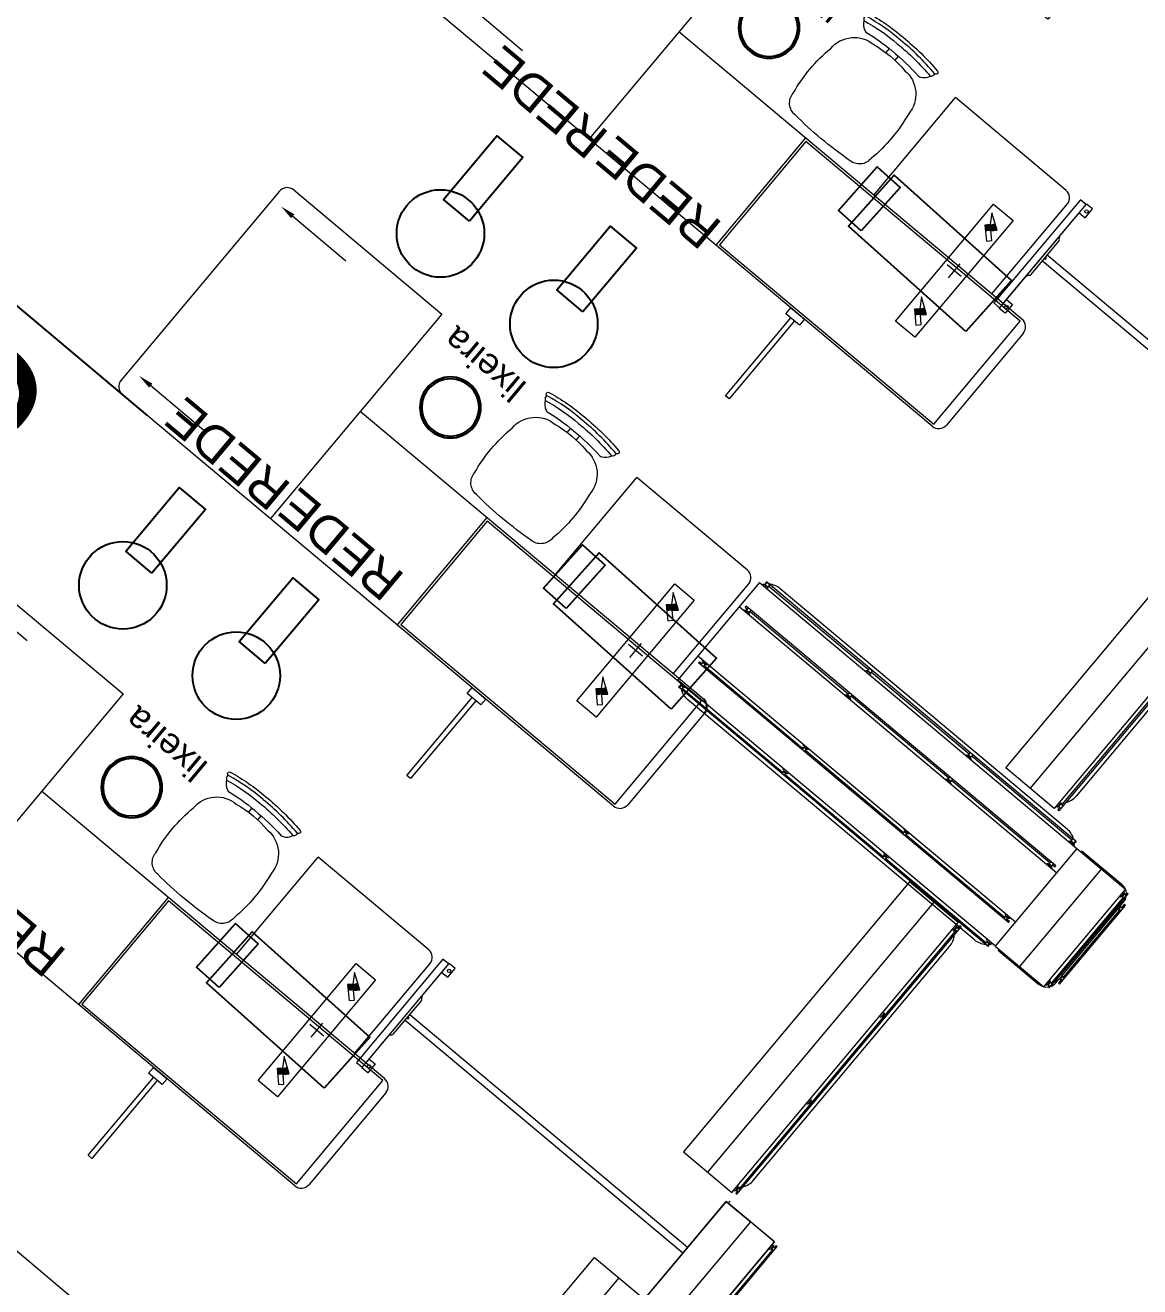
# Model space of a CAD drawing. Header units: metres. Extents: x 822482 to 822767, y 9662202 to 9662512.
# Drawn here: x 822628.054 to 822632.437, y 9662422.833 to 9662427.796 of the extents above; entities that cross this region are included whole.
import ezdxf

# ---------------------------------------------------------------- set-up
doc = ezdxf.new("R2010")
doc.units = ezdxf.units.M
doc.layers.add('20006_ARQ_1000_3PV$0$ARQ-SAN', color=9, linetype='Continuous')
doc.layers.add('wbc_mobilias_planta', color=7, linetype='Continuous')
doc.layers.add('ARQ_NE_COTAS', color=7, linetype='Continuous', true_color=0x000000)
doc.layers.add('ARQ_NE_EXPOSITORES DIVERSOS', color=251, linetype='Continuous', lineweight=0)
doc.layers.add('ARQ_NE_MOBILIÁRIOS', color=251, linetype='Continuous', lineweight=0)
doc.styles.add('Arial', font='arial.ttf', dxfattribs={"height": 0.6})
doc.styles.get("Standard").update_dxf_attribs({"font": 'arial.ttf'})
doc.dimstyles.new('1-300', dxfattribs={"dimtxt": 0.6, "dimasz": 0.25, "dimexe": 0.25, "dimexo": 0.25, "dimgap": 0.25, "dimtad": 1, "dimzin": 4, "dimdsep": 46, "dimtxsty": 'Arial', "dimblk": 'ARCHTICK', "dimcen": 0.25, "dimclrd": 256, "dimclre": 256, "dimclrt": 256, "dimadec": 0, "dimazin": 0, "dimtfac": 0.066667, "dimtix": 1, "dimtofl": 0, "dimtmove": 0, "dimatfit": 3, "dimldrblk": 'ARCHTICK', "dimfxl": 0.25, "dimtvp": 1, "dimtolj": 1, "dimtzin": 0, "dimarcsym": 0})

# ---------------------------------------------------------------- blocks, each defined once
blk = doc.blocks.new('EXP_3')
at = {"linetype": 'Continuous', "transparency": 33554687}
for p, q in [((721.7684, -102.7269), (721.7744, -102.7269)), ((721.7684, -104.1019), (721.7684, -102.7269)), ((721.7744, -102.7269), (721.7744, -102.7374)), ((721.7688, -102.7517), (721.7688, -102.7391)), ((721.7822, -102.7389), (721.769, -102.7389)), ((721.769, -102.7519), (721.7822, -102.7519)), ((721.7691, -102.7376), (721.7691, -102.7389)), ((721.7691, -102.7519), (721.7691, -102.7532)), ((721.7765, -102.7374), (721.7693, -102.7374)), ((721.7693, -102.7534), (721.7765, -102.7534)), ((721.7744, -102.7534), (721.7744, -104.0754)), ((721.7767, -102.7376), (721.7767, -102.7389)), ((721.7767, -102.7519), (721.7767, -102.7532)), ((721.7795, -102.7391), (721.7795, -102.7517)), ((721.7824, -102.7364), (721.7824, -102.7544)), ((721.7535, -104.0152), (721.7535, -102.8152)), ((721.7691, -104.0756), (721.7691, -104.0769)), ((721.7765, -104.0754), (721.7693, -104.0754)), ((721.7767, -104.0756), (721.7767, -104.0769)), ((721.7824, -104.0744), (721.7824, -104.0924)), ((721.5146, -104.1186), (721.5146, -104.6015)), ((721.5206, -104.1186), (721.5146, -104.1186)), ((721.5153, -104.1256), (721.5153, -104.1243)), ((721.5155, -104.1241), (721.5227, -104.1241)), ((721.5206, -104.1241), (721.5206, -104.1186)), ((721.5229, -104.1256), (721.5229, -104.1243)), ((721.5286, -104.1411), (721.5286, -104.1231)), ((721.5316, -104.1201), (721.534, -104.1201)), ((721.5342, -104.6085), (721.5342, -104.1086)), ((721.7684, -104.1019), (721.7744, -104.1019)), ((721.7688, -104.0897), (721.7688, -104.0771)), ((721.7822, -104.0769), (721.769, -104.0769)), ((721.769, -104.0899), (721.7822, -104.0899)), ((721.7691, -104.0899), (721.7691, -104.0912)), ((721.7693, -104.0914), (721.7765, -104.0914)), ((721.7744, -104.0914), (721.7744, -104.1019)), ((721.7767, -104.0899), (721.7767, -104.0912)), ((721.7795, -104.0771), (721.7795, -104.0897)), ((721.7831, -104.606), (721.7831, -104.1111)), ((723.2182, -104.1236), (723.2182, -104.5935)), ((721.5151, -104.1258), (721.5151, -104.1384)), ((721.5153, -104.1256), (721.5284, -104.1256)), ((721.5153, -104.1399), (721.5153, -104.1386)), ((721.5284, -104.1386), (721.5153, -104.1386)), ((721.5227, -104.1401), (721.5155, -104.1401)), ((721.5206, -104.5777), (721.5206, -104.1401)), ((721.5229, -104.1399), (721.5229, -104.1386)), ((721.5257, -104.1384), (721.5257, -104.1258)), ((721.534, -104.1441), (721.5316, -104.1441)), ((723.2081, -104.2736), (723.2081, -104.4435)), ((723.2155, -104.2639), (723.2155, -104.2586)), ((723.2155, -104.2586), (723.2182, -104.2586)), ((723.2181, -104.2636), (723.2182, -104.2636)), ((723.2081, -104.3435), (721.7831, -104.3435)), ((723.2081, -104.3735), (721.7836, -104.3735)), ((723.2081, -104.3735), (721.7836, -104.3735)), ((723.2155, -104.4585), (723.2155, -104.4532)), ((723.2182, -104.4585), (723.2155, -104.4585)), ((723.2182, -104.4535), (723.2181, -104.4535)), ((721.5206, -104.6015), (721.5146, -104.6015)), ((721.5151, -104.5794), (721.5151, -104.592)), ((721.5153, -104.5792), (721.5153, -104.5779)), ((721.5153, -104.5792), (721.5284, -104.5792)), ((721.5153, -104.5935), (721.5153, -104.5922)), ((721.5284, -104.5922), (721.5153, -104.5922)), ((721.5155, -104.5777), (721.5227, -104.5777)), ((721.5227, -104.5937), (721.5155, -104.5937)), ((721.5206, -104.6015), (721.5206, -104.5937)), ((721.5229, -104.5792), (721.5229, -104.5779)), ((721.5229, -104.5935), (721.5229, -104.5922)), ((721.5257, -104.592), (721.5257, -104.5794)), ((721.5286, -104.5947), (721.5286, -104.5767)), ((721.5316, -104.5737), (721.534, -104.5737)), ((721.534, -104.5977), (721.5316, -104.5977)), ((721.5357, -104.6085), (721.6583, -104.6085)), ((721.7806, -104.6085), (721.6597, -104.6085)), ((721.7684, -104.6152), (721.7744, -104.6152)), ((721.7684, -104.6552), (721.7684, -106.0302)), ((721.7688, -104.6674), (721.7688, -104.68)), ((721.769, -104.6672), (721.7822, -104.6672)), ((721.7691, -104.6672), (721.7691, -104.6659)), ((721.7693, -104.6657), (721.7765, -104.6657)), ((721.7744, -104.6657), (721.7744, -104.6552)), ((721.7767, -104.6672), (721.7767, -104.6659)), ((721.7795, -104.68), (721.7795, -104.6674)), ((721.7824, -104.6827), (721.7824, -104.6647)), ((723.2212, -104.6235), (723.2452, -104.6235)), ((721.7822, -104.6802), (721.769, -104.6802)), ((721.7691, -104.6815), (721.7691, -104.6802)), ((721.7765, -104.6817), (721.7693, -104.6817)), ((721.7744, -104.6817), (721.7744, -106.0037)), ((721.7767, -104.6815), (721.7767, -104.6802)), ((721.7535, -104.7419), (721.7535, -105.9419)), ((721.7688, -105.1134), (721.7688, -105.126)), ((721.769, -105.1132), (721.7822, -105.1132)), ((721.7691, -105.1132), (721.7691, -105.1119)), ((721.7693, -105.1117), (721.7765, -105.1117)), ((721.7767, -105.1132), (721.7767, -105.1119)), ((721.7795, -105.126), (721.7795, -105.1134)), ((721.7824, -105.1287), (721.7824, -105.1107)), ((721.7822, -105.1262), (721.769, -105.1262)), ((721.7691, -105.1275), (721.7691, -105.1262)), ((721.7765, -105.1277), (721.7693, -105.1277)), ((721.7767, -105.1275), (721.7767, -105.1262)), ((721.7688, -105.5594), (721.7688, -105.572)), ((721.769, -105.5592), (721.7822, -105.5592)), ((721.7691, -105.5592), (721.7691, -105.5579)), ((721.7693, -105.5577), (721.7765, -105.5577)), ((721.7767, -105.5592), (721.7767, -105.5579)), ((721.7795, -105.572), (721.7795, -105.5594)), ((721.7824, -105.5747), (721.7824, -105.5567)), ((721.7822, -105.5722), (721.769, -105.5722)), ((721.7691, -105.5735), (721.7691, -105.5722)), ((721.7765, -105.5737), (721.7693, -105.5737)), ((721.7767, -105.5735), (721.7767, -105.5722)), ((721.7688, -106.0054), (721.7688, -106.018)), ((721.769, -106.0052), (721.7822, -106.0052)), ((721.7691, -106.0052), (721.7691, -106.0039)), ((721.7693, -106.0037), (721.7765, -106.0037)), ((721.7767, -106.0052), (721.7767, -106.0039)), ((721.7795, -106.018), (721.7795, -106.0054)), ((721.7824, -106.0207), (721.7824, -106.0027)), ((721.7684, -106.0302), (721.7744, -106.0302)), ((721.7822, -106.0182), (721.769, -106.0182)), ((721.7691, -106.0195), (721.7691, -106.0182)), ((721.7765, -106.0197), (721.7693, -106.0197)), ((721.7744, -106.0302), (721.7744, -106.0197)), ((721.7767, -106.0195), (721.7767, -106.0182))]:
    blk.add_line(p, q, dxfattribs=at)
at = {"transparency": 33554687}
for p, q in [((721.7854, -102.7334), (721.788, -102.7334)), ((721.7854, -102.7574), (721.788, -102.7574)), ((721.7854, -104.0714), (721.788, -104.0714)), ((721.7854, -104.0954), (721.788, -104.0954)), ((721.7854, -104.6617), (721.788, -104.6617)), ((721.7854, -104.6857), (721.788, -104.6857)), ((721.7854, -105.1077), (721.788, -105.1077)), ((721.7854, -105.1317), (721.788, -105.1317)), ((721.7854, -105.5537), (721.788, -105.5537)), ((721.7854, -105.5777), (721.788, -105.5777)), ((721.7854, -105.9997), (721.788, -105.9997)), ((721.7854, -106.0237), (721.788, -106.0237))]:
    blk.add_line(p, q, dxfattribs=at)
for points in [[(721.788, -104.1069), (721.788, -102.7219)], [(721.788, -102.7219), (722.037, -102.7219), (722.037, -104.1069), (721.788, -104.1069)], [(721.9121, -104.1069), (721.9121, -102.7219)], [(721.5342, -104.6085), (721.7831, -104.6085), (721.7831, -104.1086), (721.5342, -104.1086)], [(721.5342, -104.1086), (721.5342, -104.6085)], [(721.6583, -104.6085), (721.6583, -104.1086)], [(723.2182, -104.1361), (723.1882, -104.1361), (723.1882, -104.0908), (723.2182, -104.0908), (723.2182, -104.6263)], [(723.2182, -104.6235), (723.2482, -104.6235), (723.2482, -104.0936), (723.2182, -104.0936)], [(723.2182, -104.581), (723.1882, -104.581), (723.1882, -104.6263), (723.2182, -104.6263)], [(721.788, -104.6502), (721.788, -106.0352)], [(721.788, -106.0352), (722.037, -106.0352), (722.037, -104.6502), (721.788, -104.6502)], [(721.9121, -104.6502), (721.9121, -106.0352)]]:
    blk.add_lwpolyline(points, dxfattribs=at)
at = {"linetype": 'Continuous', "transparency": 33554687}
for centre in [(723.2002, -104.1134), (723.2002, -104.6037)]:
    blk.add_circle(centre, 0.0067, dxfattribs=at)
for centre, radius, start, end in [((721.7854, -102.7364), 0.003, 90, 180), ((721.8325, -102.8152), 0.079, 144.1498, 180), ((721.769, -102.7391), 0.0002, 90, 180), ((721.769, -102.7517), 0.0002, 180, 270), ((721.7693, -102.7376), 0.000212, 87.4815, 176.8149), ((721.7693, -102.7532), 0.000212, 183.1851, 272.5185), ((721.8325, -102.8152), 0.079, 129.351, 137.2772), ((721.7765, -102.7376), 0.0002, 0, 90), ((721.7765, -102.7532), 0.0002, 270, 0), ((721.7822, -102.7387), 0.0002, 270, 0), ((721.7822, -102.7521), 0.0002, 0, 90), ((721.7854, -102.7544), 0.003, 180, 270), ((721.8325, -104.0152), 0.079, 180, 215.8502), ((721.7693, -104.0756), 0.000212, 87.4815, 176.8149), ((721.8325, -104.0152), 0.079, 222.7228, 230.649), ((721.7765, -104.0756), 0.0002, 0, 90), ((721.7854, -104.0744), 0.003, 90, 180), ((721.5155, -104.1243), 0.000212, 87.4815, 176.8149), ((721.5227, -104.1243), 0.0002, 0, 90), ((721.5284, -104.1254), 0.0002, 270, 0), ((721.5316, -104.1231), 0.003, 90, 180), ((721.534, -104.1203), 0.0002, 0, 90), ((721.769, -104.0771), 0.0002, 90, 180), ((721.769, -104.0897), 0.0002, 180, 270), ((721.7693, -104.0912), 0.000212, 183.1851, 272.5185), ((721.7765, -104.0912), 0.0002, 270, 0), ((721.7822, -104.0767), 0.0002, 270, 0), ((721.7822, -104.0901), 0.0002, 0, 90), ((721.7854, -104.0924), 0.003, 180, 270), ((721.5153, -104.1258), 0.0002, 90, 180), ((721.5153, -104.1384), 0.0002, 180, 270), ((721.5155, -104.1399), 0.000212, 183.1851, 272.5185), ((721.5227, -104.1399), 0.0002, 270, 0), ((721.5284, -104.1388), 0.0002, 0, 90), ((721.5316, -104.1411), 0.003, 180, 270), ((721.534, -104.1439), 0.0002, 270, 0), ((723.2181, -104.2736), 0.01, 90, 180), ((723.2055, -104.3585), 0.00357, 43.2567, 180), ((723.2055, -104.3585), 0.00357, 43.2567, 316.7433), ((723.2181, -104.4435), 0.01, 180, 270), ((721.5153, -104.5794), 0.0002, 90, 180), ((721.5153, -104.592), 0.0002, 180, 270), ((721.5155, -104.5779), 0.000212, 87.4815, 176.8149), ((721.5155, -104.5935), 0.000212, 183.1851, 272.5185), ((721.5227, -104.5779), 0.0002, 0, 90), ((721.5227, -104.5935), 0.0002, 270, 0), ((721.5284, -104.579), 0.0002, 270, 0), ((721.5284, -104.5924), 0.0002, 0, 90), ((721.5316, -104.5767), 0.003, 90, 180), ((721.5316, -104.5947), 0.003, 180, 270), ((721.534, -104.5739), 0.0002, 0, 90), ((721.534, -104.5975), 0.0002, 270, 0), ((721.769, -104.6674), 0.0002, 90, 180), ((721.7693, -104.6659), 0.000212, 87.4815, 176.8149), ((721.7765, -104.6659), 0.0002, 0, 90), ((721.7822, -104.667), 0.0002, 270, 0), ((721.7854, -104.6647), 0.003, 90, 180), ((721.8325, -104.7419), 0.079, 144.1498, 180), ((721.769, -104.68), 0.0002, 180, 270), ((721.7693, -104.6815), 0.000212, 183.1851, 272.5185), ((721.8325, -104.7419), 0.079, 129.351, 137.2772), ((721.7765, -104.6815), 0.0002, 270, 0), ((721.7822, -104.6804), 0.0002, 0, 90), ((721.7854, -104.6827), 0.003, 180, 270), ((721.769, -105.1134), 0.0002, 90, 180), ((721.7693, -105.1119), 0.000212, 87.4815, 176.8149), ((721.7765, -105.1119), 0.0002, 0, 90), ((721.7822, -105.113), 0.0002, 270, 0), ((721.7854, -105.1107), 0.003, 90, 180), ((721.769, -105.126), 0.0002, 180, 270), ((721.7693, -105.1275), 0.000212, 183.1851, 272.5185), ((721.7765, -105.1275), 0.0002, 270, 0), ((721.7822, -105.1264), 0.0002, 0, 90), ((721.7854, -105.1287), 0.003, 180, 270), ((721.769, -105.5594), 0.0002, 90, 180), ((721.7693, -105.5579), 0.000212, 87.4815, 176.8149), ((721.7765, -105.5579), 0.0002, 0, 90), ((721.7822, -105.559), 0.0002, 270, 0), ((721.7854, -105.5567), 0.003, 90, 180), ((721.769, -105.572), 0.0002, 180, 270), ((721.7693, -105.5735), 0.000212, 183.1851, 272.5185), ((721.7765, -105.5735), 0.0002, 270, 0), ((721.7822, -105.5724), 0.0002, 0, 90), ((721.7854, -105.5747), 0.003, 180, 270), ((721.8325, -105.9419), 0.079, 180, 215.8502), ((721.769, -106.0054), 0.0002, 90, 180), ((721.7693, -106.0039), 0.000212, 87.4815, 176.8149), ((721.8325, -105.9419), 0.079, 222.7228, 230.649), ((721.7765, -106.0039), 0.0002, 0, 90), ((721.7822, -106.005), 0.0002, 270, 0), ((721.7854, -106.0027), 0.003, 90, 180), ((721.769, -106.018), 0.0002, 180, 270), ((721.7693, -106.0195), 0.000212, 183.1851, 272.5185), ((721.7765, -106.0195), 0.0002, 270, 0), ((721.7822, -106.0184), 0.0002, 0, 90), ((721.7854, -106.0207), 0.003, 180, 270)]:
    blk.add_arc(centre, radius, start, end, dxfattribs=at)
for centre, major_axis, start_param, end_param in [((721.7793, -102.7391), (0.000211, 0), 0, 1.570796), ((721.7793, -102.7517), (-0.000211, 0), 1.570796, 3.141593), ((721.7793, -104.0771), (0.000211, 0), 0, 1.570796), ((721.7793, -104.0897), (-0.000211, 0), 1.570796, 3.141593), ((721.5255, -104.1258), (-0.000211, 0), 3.141594, 4.712389), ((721.5255, -104.1384), (0.000211, 0), 4.712389, 6.283185), ((721.5255, -104.5794), (-0.000211, 0), 3.141594, 4.712389), ((721.5255, -104.592), (0.000211, 0), 4.712389, 6.283185), ((721.7793, -104.6674), (-0.000211, 0), 3.141593, 4.712389), ((721.7793, -104.68), (0.000211, 0), 4.712389, 6.283185), ((721.7793, -105.1134), (-0.000211, 0), 3.141593, 4.712389), ((721.7793, -105.126), (0.000211, 0), 4.712389, 6.283185), ((721.7793, -105.5594), (-0.000211, 0), 3.141593, 4.712389), ((721.7793, -105.572), (0.000211, 0), 4.712389, 6.283185), ((721.7793, -106.0054), (-0.000211, 0), 3.141593, 4.712389), ((721.7793, -106.018), (0.000211, 0), 4.712389, 6.283185)]:
    blk.add_ellipse(centre, major_axis=major_axis, ratio=0.9477, start_param=start_param, end_param=end_param, dxfattribs=at)
blk = doc.blocks.new('VDDIM_DEFAULT')
at = {"linetype": 'Continuous', "lineweight": -2, "extrusion": (0, 0, -1)}
blk.add_hatch(color=0, dxfattribs=at).paths.add_polyline_path([(0, 0), (1, -0.1665), (1, 0.1665)])
blk = doc.blocks.new('20006_ARQ_1400_3PV$0$CADEIRA')
for p, q in [((-1114.1724, -321.1704), (-1114.1724, -321.1498)), ((-1114.1252, -321.1705), (-1114.1253, -321.1498))]:
    blk.add_line(p, q)
blk.add_lwpolyline([(-1114.2288, -321.1433, -0.414214), (-1114.3489, -321.0233, -0.089611), (-1114.3489, -320.7933, -0.414214), (-1114.2889, -320.7333, -0.04626), (-1114.0089, -320.7333, -0.414214), (-1113.9489, -320.7933, -0.089611), (-1113.9489, -321.0233, -0.414214), (-1114.0688, -321.1433, -0.088566)], format="xyb", close=True)
for points in [[(-1113.9786, -321.1909, 0.189609), (-1114.0056, -321.1637, 0.221082), (-1114.0137, -321.1614, -0.044762), (-1114.1373, -321.1704), (-1114.1404, -321.1704, -0.038554), (-1114.284, -321.1614, 0.221082), (-1114.2921, -321.1637, 0.189609), (-1114.3191, -321.191)], [(-1114.1386, -321.2246, 0.053278), (-1113.9729, -321.2097, -1.041839), (-1113.9701, -321.2244, -0.05325), (-1114.1388, -321.2396, -0.047646), (-1114.3276, -321.2245, -1.041839), (-1114.3248, -321.2097, 0.047578), (-1114.1391, -321.2246)], [(-1113.9702, -321.2095, 0.271734), (-1113.9786, -321.1909, -0.053337), (-1114.1381, -321.2054, -0.047695), (-1114.3191, -321.191, 0.271734), (-1114.3275, -321.2096)]]:
    blk.add_lwpolyline(points, format="xyb")
blk = doc.blocks.new('lixeira esxritorio')
at = {"layer": '20006_ARQ_1000_3PV$0$ARQ-SAN'}
for radius in [12, 11.29]:
    blk.add_circle((59684, -4692), radius, dxfattribs=at)
blk = doc.blocks.new('CAIXA')
at = {"layer": 'ARQ_NE_MOBILIÁRIOS', "transparency": 33554687}
for points in [[(723.4219, -107.8693), (723.4459, -107.8853), (723.4565, -107.8693), (723.464, -107.8619), (723.4714, -107.8545), (723.4541, -107.8371)], [(723.4219, -108.3009), (723.4459, -108.3168), (723.4565, -108.3009), (723.464, -108.2934), (723.4714, -108.286), (723.4541, -108.2687)]]:
    blk.add_hatch(color=256, dxfattribs=at).paths.add_polyline_path(points)
for p, q in [((723.1225, -107.5458), (725.6425, -107.5458)), ((724.2324, -108.0958), (724.2324, -107.5458)), ((724.8824, -108.5958), (724.8824, -107.5458)), ((723.0825, -108.0558), (723.0825, -107.5858)), ((725.6825, -108.5558), (725.6825, -107.5858)), ((723.4487, -108.035), (723.4487, -108.1065)), ((723.1225, -108.0958), (724.8824, -108.0958)), ((723.2764, -108.0958), (723.2764, -108.558)), ((723.413, -108.0708), (723.4845, -108.0708)), ((723.8824, -108.0958), (723.8824, -108.5958)), ((723.3142, -108.5958), (723.8824, -108.5958)), ((723.3142, -108.5958), (723.8824, -108.5958)), ((725.6425, -108.5958), (724.8824, -108.5958))]:
    blk.add_line(p, q, dxfattribs=at)
for points in [[(723.803, -107.5158), (723.803, -107.1158), (723.822, -107.1158), (723.822, -107.5158)], [(725.5792, -107.6446), (725.3061, -107.6446)], [(725.5792, -108.5139), (725.3061, -108.5139)]]:
    blk.add_lwpolyline(points, dxfattribs=at)
for points in [[(723.7775, -107.5458), (723.7775, -107.5158), (723.8475, -107.5158), (723.8475, -107.5458)], [(724.2224, -107.5558), (723.1225, -107.5558), (723.1225, -108.0858), (724.2224, -108.0858)], [(723.3987, -107.7708), (723.4987, -107.7708), (723.4987, -108.3708), (723.3987, -108.3708)], [(723.4269, -107.8099), (723.412, -107.8248), (723.4392, -107.852), (723.4219, -107.8693), (723.4813, -107.9089), (723.4565, -107.8693), (723.4714, -107.8545)], [(723.4269, -108.2415), (723.412, -108.2563), (723.4392, -108.2835), (723.4219, -108.3009), (723.4813, -108.3404), (723.4565, -108.3009), (723.4714, -108.286)]]:
    blk.add_lwpolyline(points, close=True, dxfattribs=at)
for centre, radius, start, end in [((723.1225, -107.5858), 0.04, 90, 180), ((725.6425, -107.5858), 0.04, 0, 90), ((723.1225, -108.0558), 0.04, 180, 270), ((723.3142, -108.558), 0.0378, 180, 270), ((725.6425, -108.5558), 0.04, 270, 0)]:
    blk.add_arc(centre, radius, start, end, dxfattribs=at)
at = {"layer": 'ARQ_NE_MOBILIÁRIOS', "transparency": 33554687, "xscale": -0.06000000022351753, "yscale": 0.06000000022351753, "zscale": 0.01000000003725292, "rotation": 180}
for p in [(725.6392, -107.6446), (725.6392, -108.5139)]:
    blk.add_blockref('VDDIM_DEFAULT', p, dxfattribs=at)
at = {"layer": 'ARQ_NE_MOBILIÁRIOS', "transparency": 33554687, "rotation": 0.02459345063217278}
blk.add_blockref('20006_ARQ_1400_3PV$0$CADEIRA', (1838.1939, 213.0724), dxfattribs=at)
at = {"layer": 'ARQ_NE_MOBILIÁRIOS', "transparency": 33554687, "xscale": -0.01, "yscale": 0.01, "zscale": 0.01}
blk.add_blockref('lixeira esxritorio', (1321.4608, -61.4157), dxfattribs=at)
at = {"layer": 'ARQ_NE_MOBILIÁRIOS', "transparency": 33554687, "insert": (724.6283, -108.5529), "char_height": 0.1, "width": 3.46, "attachment_point": 5, "style": 'Arial'}
blk.add_mtext('lixeira', dxfattribs=at)
blk = doc.blocks.new('EXP_2')
at = {"linetype": 'Continuous', "transparency": 33554687}
for p, q in [((721.356, -106.1081), (721.35, -106.1081)), ((721.35, -106.1081), (721.35, -106.591)), ((721.356, -106.1136), (721.356, -106.1081)), ((721.3669, -106.1096), (721.3693, -106.1096)), ((721.5957, -106.0927), (721.3912, -106.0927)), ((721.5981, -106.0981), (721.5981, -106.0941)), ((721.6183, -106.5984), (721.6183, -106.0981)), ((721.6364, -106.0974), (721.6332, -106.0974)), ((721.6365, -106.096), (721.6365, -106.0986)), ((721.6385, -106.0791), (723.2283, -106.0791)), ((721.6385, -106.0791), (721.6385, -106.0851)), ((721.6405, -106.0851), (721.6385, -106.0851)), ((721.6575, -106.093), (721.6395, -106.093)), ((721.6405, -106.08), (721.6405, -106.0871)), ((721.642, -106.0798), (721.6407, -106.0798)), ((721.642, -106.0873), (721.6407, -106.0873)), ((721.642, -106.0797), (721.642, -106.093)), ((721.655, -106.0902), (721.642, -106.0902)), ((721.6422, -106.0795), (721.6548, -106.0795)), ((721.655, -106.093), (721.655, -106.0797)), ((721.6563, -106.0798), (721.655, -106.0798)), ((721.6563, -106.0873), (721.655, -106.0873)), ((721.6565, -106.0871), (721.6565, -106.08)), ((722.1674, -106.0851), (721.6565, -106.0851)), ((721.6605, -106.0986), (721.6605, -106.096)), ((721.6765, -106.0986), (721.6765, -106.0985)), ((721.6973, -106.0646), (723.1692, -106.0646)), ((722.1634, -106.096), (722.1634, -106.0986)), ((722.1844, -106.093), (722.1664, -106.093)), ((722.1674, -106.08), (722.1674, -106.0871)), ((722.1689, -106.0798), (722.1676, -106.0798)), ((722.1689, -106.0873), (722.1676, -106.0873)), ((722.1689, -106.0797), (722.1689, -106.093)), ((722.1819, -106.0902), (722.1689, -106.0902)), ((722.1691, -106.0795), (722.1817, -106.0795)), ((722.1819, -106.093), (722.1819, -106.0797)), ((722.1832, -106.0798), (722.1819, -106.0798)), ((722.1832, -106.0873), (722.1819, -106.0873)), ((722.1834, -106.0871), (722.1834, -106.08)), ((722.6834, -106.0851), (722.1834, -106.0851)), ((722.1874, -106.0986), (722.1874, -106.096)), ((722.6794, -106.096), (722.6794, -106.0986)), ((722.7004, -106.093), (722.6824, -106.093)), ((722.6834, -106.08), (722.6834, -106.0871)), ((722.6849, -106.0798), (722.6836, -106.0798)), ((722.6849, -106.0873), (722.6836, -106.0873)), ((722.6849, -106.0797), (722.6849, -106.093)), ((722.6979, -106.0902), (722.6849, -106.0902)), ((722.6851, -106.0795), (722.6977, -106.0795)), ((722.6979, -106.093), (722.6979, -106.0797)), ((722.6992, -106.0798), (722.6979, -106.0798)), ((722.6992, -106.0873), (722.6979, -106.0873)), ((722.6994, -106.0871), (722.6994, -106.08)), ((723.2103, -106.0851), (722.6994, -106.0851)), ((722.7034, -106.0986), (722.7034, -106.096)), ((723.1903, -106.0985), (723.1903, -106.0986)), ((723.2063, -106.096), (723.2063, -106.0986)), ((723.2273, -106.093), (723.2093, -106.093)), ((723.2103, -106.08), (723.2103, -106.0871)), ((723.2118, -106.0798), (723.2105, -106.0798)), ((723.2118, -106.0873), (723.2105, -106.0873)), ((723.2118, -106.0797), (723.2118, -106.093)), ((723.2248, -106.0902), (723.2118, -106.0902)), ((723.212, -106.0795), (723.2246, -106.0795)), ((723.2248, -106.093), (723.2248, -106.0797)), ((723.2261, -106.0798), (723.2248, -106.0798)), ((723.2261, -106.0873), (723.2248, -106.0873)), ((723.2263, -106.0871), (723.2263, -106.08)), ((723.2283, -106.0851), (723.2263, -106.0851)), ((723.2283, -106.0791), (723.2283, -106.0851)), ((723.2303, -106.0986), (723.2303, -106.096)), ((723.2303, -106.0974), (723.2333, -106.0974)), ((723.2482, -106.5984), (723.2482, -106.0987)), ((721.3288, -106.1461), (721.3348, -106.1461)), ((721.3288, -106.1461), (721.3288, -106.55)), ((721.3348, -106.1611), (721.3348, -106.1461)), ((721.3427, -106.1781), (721.3427, -106.1601)), ((721.3428, -106.1411), (721.3428, -106.1592)), ((721.3457, -106.1571), (721.3481, -106.1571)), ((721.3482, -106.1456), (721.3482, -106.5505)), ((721.3504, -106.1153), (721.3504, -106.1279)), ((721.3506, -106.1151), (721.3506, -106.1138)), ((721.3506, -106.1151), (721.3637, -106.1151)), ((721.3506, -106.1294), (721.3506, -106.1281)), ((721.3637, -106.1281), (721.3506, -106.1281)), ((721.3509, -106.1136), (721.358, -106.1136)), ((721.358, -106.1296), (721.3509, -106.1296)), ((721.356, -106.5665), (721.356, -106.1296)), ((721.3582, -106.1151), (721.3582, -106.1138)), ((721.3582, -106.1294), (721.3582, -106.1281)), ((721.3611, -106.1279), (721.3611, -106.1153)), ((721.3639, -106.1306), (721.3639, -106.1126)), ((721.3693, -106.1336), (721.3669, -106.1336)), ((721.3292, -106.1628), (721.3292, -106.1754)), ((721.3294, -106.1626), (721.3294, -106.1613)), ((721.3294, -106.1626), (721.3425, -106.1626)), ((721.3294, -106.1769), (721.3294, -106.1756)), ((721.3425, -106.1756), (721.3294, -106.1756)), ((721.3297, -106.1611), (721.3368, -106.1611)), ((721.3368, -106.1771), (721.3297, -106.1771)), ((721.3348, -106.519), (721.3348, -106.1771)), ((721.337, -106.1626), (721.337, -106.1613)), ((721.337, -106.1769), (721.337, -106.1756)), ((721.3399, -106.1754), (721.3399, -106.1628)), ((721.3428, -106.1789), (721.3428, -106.5172)), ((721.3481, -106.1811), (721.3457, -106.1811)), ((721.6385, -106.2026), (721.6385, -106.2086)), ((721.6385, -106.2026), (723.2283, -106.2026)), ((721.6493, -106.2086), (721.6385, -106.2086)), ((721.6493, -106.2035), (721.6493, -106.2106)), ((721.6508, -106.2033), (721.6495, -106.2033)), ((721.6508, -106.2032), (721.6508, -106.2165)), ((721.651, -106.203), (721.6636, -106.203)), ((721.6638, -106.2165), (721.6638, -106.2032)), ((721.6651, -106.2033), (721.6638, -106.2033)), ((721.6653, -106.2106), (721.6653, -106.2035)), ((722.1674, -106.2086), (721.6653, -106.2086)), ((722.1674, -106.2035), (722.1674, -106.2106)), ((722.1689, -106.2033), (722.1676, -106.2033)), ((722.1689, -106.2032), (722.1689, -106.2165)), ((722.1691, -106.203), (722.1817, -106.203)), ((722.1819, -106.2165), (722.1819, -106.2032)), ((722.1832, -106.2033), (722.1819, -106.2033)), ((722.1834, -106.2106), (722.1834, -106.2035)), ((722.6834, -106.2086), (722.1834, -106.2086)), ((722.6834, -106.2035), (722.6834, -106.2106)), ((722.6849, -106.2033), (722.6836, -106.2033)), ((722.6849, -106.2032), (722.6849, -106.2165)), ((722.6851, -106.203), (722.6977, -106.203)), ((722.6979, -106.2165), (722.6979, -106.2032)), ((722.6992, -106.2033), (722.6979, -106.2033)), ((722.6994, -106.2106), (722.6994, -106.2035)), ((723.2021, -106.2086), (722.6994, -106.2086)), ((723.2021, -106.2035), (723.2021, -106.2106)), ((723.2036, -106.2033), (723.2023, -106.2033)), ((723.2036, -106.2032), (723.2036, -106.2165)), ((723.2038, -106.203), (723.2164, -106.203)), ((723.2166, -106.2165), (723.2166, -106.2032)), ((723.2179, -106.2033), (723.2166, -106.2033)), ((723.2181, -106.2106), (723.2181, -106.2035)), ((723.2283, -106.2086), (723.2181, -106.2086)), ((723.2283, -106.2026), (723.2283, -106.2086)), ((721.6453, -106.2195), (721.6453, -106.2221)), ((721.6663, -106.2165), (721.6483, -106.2165)), ((721.6508, -106.2108), (721.6495, -106.2108)), ((721.6638, -106.2137), (721.6508, -106.2137)), ((721.6651, -106.2108), (721.6638, -106.2108)), ((721.6693, -106.2221), (721.6693, -106.2195)), ((722.1634, -106.2195), (722.1634, -106.2221)), ((722.1844, -106.2165), (722.1664, -106.2165)), ((722.1689, -106.2108), (722.1676, -106.2108)), ((722.1819, -106.2137), (722.1689, -106.2137)), ((722.1832, -106.2108), (722.1819, -106.2108)), ((722.1874, -106.2221), (722.1874, -106.2195)), ((722.6794, -106.2195), (722.6794, -106.2221)), ((722.7004, -106.2165), (722.6824, -106.2165)), ((722.6849, -106.2108), (722.6836, -106.2108)), ((722.6979, -106.2137), (722.6849, -106.2137)), ((722.6992, -106.2108), (722.6979, -106.2108)), ((722.7034, -106.2221), (722.7034, -106.2195)), ((723.1981, -106.2195), (723.1981, -106.2221)), ((723.2191, -106.2165), (723.2011, -106.2165)), ((723.2036, -106.2108), (723.2023, -106.2108)), ((723.2166, -106.2137), (723.2036, -106.2137)), ((723.2179, -106.2108), (723.2166, -106.2108)), ((723.2221, -106.2221), (723.2221, -106.2195)), ((723.2482, -106.475), (721.6183, -106.475)), ((721.6385, -106.4937), (721.6385, -106.4877)), ((721.6493, -106.4877), (721.6385, -106.4877)), ((721.6385, -106.4937), (723.2283, -106.4937)), ((721.6453, -106.4768), (721.6453, -106.4742)), ((721.6663, -106.4798), (721.6483, -106.4798)), ((721.6493, -106.4928), (721.6493, -106.4857)), ((721.6508, -106.4855), (721.6495, -106.4855)), ((721.6508, -106.4931), (721.6495, -106.4931)), ((721.6508, -106.4931), (721.6508, -106.4798)), ((721.6638, -106.4826), (721.6508, -106.4826)), ((721.651, -106.4933), (721.6636, -106.4933)), ((721.6638, -106.4798), (721.6638, -106.4931)), ((721.6651, -106.4855), (721.6638, -106.4855)), ((721.6651, -106.4931), (721.6638, -106.4931)), ((721.6653, -106.4857), (721.6653, -106.4928)), ((722.1674, -106.4877), (721.6653, -106.4877)), ((721.6693, -106.4742), (721.6693, -106.4768)), ((722.1634, -106.4768), (722.1634, -106.4742)), ((722.1844, -106.4798), (722.1664, -106.4798)), ((722.1674, -106.4928), (722.1674, -106.4857)), ((722.1689, -106.4855), (722.1676, -106.4855)), ((722.1689, -106.4931), (722.1676, -106.4931)), ((722.1689, -106.4931), (722.1689, -106.4798)), ((722.1819, -106.4826), (722.1689, -106.4826)), ((722.1691, -106.4933), (722.1817, -106.4933)), ((722.1819, -106.4798), (722.1819, -106.4931)), ((722.1832, -106.4855), (722.1819, -106.4855)), ((722.1832, -106.4931), (722.1819, -106.4931)), ((722.1834, -106.4857), (722.1834, -106.4928)), ((722.6834, -106.4877), (722.1834, -106.4877)), ((722.1874, -106.4742), (722.1874, -106.4768)), ((722.6794, -106.4768), (722.6794, -106.4742)), ((722.7004, -106.4798), (722.6824, -106.4798)), ((722.6834, -106.4928), (722.6834, -106.4857)), ((722.6849, -106.4855), (722.6836, -106.4855)), ((722.6849, -106.4931), (722.6836, -106.4931)), ((722.6849, -106.4931), (722.6849, -106.4798)), ((722.6979, -106.4826), (722.6849, -106.4826)), ((722.6851, -106.4933), (722.6977, -106.4933)), ((722.6979, -106.4798), (722.6979, -106.4931)), ((722.6992, -106.4855), (722.6979, -106.4855)), ((722.6992, -106.4931), (722.6979, -106.4931)), ((722.6994, -106.4857), (722.6994, -106.4928)), ((723.2021, -106.4877), (722.6994, -106.4877)), ((722.7034, -106.4742), (722.7034, -106.4768)), ((723.1981, -106.4768), (723.1981, -106.4742)), ((723.2191, -106.4798), (723.2011, -106.4798)), ((723.2021, -106.4928), (723.2021, -106.4857)), ((723.2036, -106.4855), (723.2023, -106.4855)), ((723.2036, -106.4931), (723.2023, -106.4931)), ((723.2036, -106.4931), (723.2036, -106.4798)), ((723.2166, -106.4826), (723.2036, -106.4826)), ((723.2038, -106.4933), (723.2164, -106.4933)), ((723.2166, -106.4798), (723.2166, -106.4931)), ((723.2179, -106.4855), (723.2166, -106.4855)), ((723.2179, -106.4931), (723.2166, -106.4931)), ((723.2181, -106.4857), (723.2181, -106.4928)), ((723.2283, -106.4877), (723.2181, -106.4877)), ((723.2221, -106.4742), (723.2221, -106.4768)), ((723.2283, -106.4937), (723.2283, -106.4877)), ((721.3288, -106.55), (721.3348, -106.55)), ((721.3292, -106.5207), (721.3292, -106.5333)), ((721.3294, -106.5205), (721.3294, -106.5192)), ((721.3294, -106.5205), (721.3425, -106.5205)), ((721.3294, -106.5348), (721.3294, -106.5335)), ((721.3425, -106.5335), (721.3294, -106.5335)), ((721.3297, -106.519), (721.3368, -106.519)), ((721.3368, -106.535), (721.3297, -106.535)), ((721.3348, -106.55), (721.3348, -106.535)), ((721.337, -106.5205), (721.337, -106.5192)), ((721.337, -106.5348), (721.337, -106.5335)), ((721.3399, -106.5333), (721.3399, -106.5207)), ((721.3427, -106.536), (721.3427, -106.518)), ((721.3428, -106.5369), (721.3428, -106.555)), ((721.3457, -106.515), (721.3481, -106.515)), ((721.3481, -106.539), (721.3457, -106.539)), ((721.356, -106.591), (721.35, -106.591)), ((721.3504, -106.5682), (721.3504, -106.5808)), ((721.3506, -106.568), (721.3506, -106.5667)), ((721.3506, -106.568), (721.3637, -106.568)), ((721.3637, -106.581), (721.3506, -106.581)), ((721.3506, -106.5823), (721.3506, -106.581)), ((721.3509, -106.5665), (721.358, -106.5665)), ((721.358, -106.5825), (721.3509, -106.5825)), ((721.356, -106.591), (721.356, -106.5825)), ((721.3582, -106.568), (721.3582, -106.5667)), ((721.3582, -106.5823), (721.3582, -106.581)), ((721.3611, -106.5808), (721.3611, -106.5682)), ((721.3639, -106.5835), (721.3639, -106.5655)), ((721.3669, -106.5625), (721.3693, -106.5625)), ((721.3693, -106.5865), (721.3669, -106.5865)), ((721.3912, -106.6034), (721.5957, -106.6034)), ((721.5981, -106.602), (721.5981, -106.598)), ((723.2482, -106.5984), (721.6183, -106.5984)), ((721.6364, -106.5996), (721.6332, -106.5996)), ((721.6365, -106.601), (721.6365, -106.5984)), ((721.6575, -106.604), (721.6395, -106.604)), ((721.642, -106.6174), (721.642, -106.604)), ((721.655, -106.6069), (721.642, -106.6069)), ((721.655, -106.604), (721.655, -106.6174)), ((721.6605, -106.5984), (721.6605, -106.601)), ((721.6765, -106.5984), (721.6765, -106.5986)), ((722.1634, -106.601), (722.1634, -106.5984)), ((722.1844, -106.604), (722.1664, -106.604)), ((722.1689, -106.6174), (722.1689, -106.604)), ((722.1819, -106.6069), (722.1689, -106.6069)), ((722.1819, -106.604), (722.1819, -106.6174)), ((722.1874, -106.5984), (722.1874, -106.601)), ((722.6794, -106.601), (722.6794, -106.5984)), ((722.7004, -106.604), (722.6824, -106.604)), ((722.6849, -106.6174), (722.6849, -106.604)), ((722.6979, -106.6069), (722.6849, -106.6069)), ((722.6979, -106.604), (722.6979, -106.6174)), ((722.7034, -106.5984), (722.7034, -106.601)), ((723.1903, -106.5986), (723.1903, -106.5984)), ((723.2063, -106.601), (723.2063, -106.5984)), ((723.2273, -106.604), (723.2093, -106.604)), ((723.2118, -106.6174), (723.2118, -106.604)), ((723.2248, -106.6069), (723.2118, -106.6069)), ((723.2248, -106.604), (723.2248, -106.6174)), ((723.2303, -106.5984), (723.2303, -106.601)), ((723.2303, -106.5996), (723.2333, -106.5996)), ((721.6385, -106.618), (721.6385, -106.612)), ((721.6405, -106.612), (721.6385, -106.612)), ((721.6385, -106.618), (723.2283, -106.618)), ((721.6405, -106.6171), (721.6405, -106.6099)), ((721.642, -106.6097), (721.6407, -106.6097)), ((721.642, -106.6173), (721.6407, -106.6173)), ((721.6422, -106.6176), (721.6548, -106.6176)), ((721.6563, -106.6097), (721.655, -106.6097)), ((721.6563, -106.6173), (721.655, -106.6173)), ((721.6565, -106.6099), (721.6565, -106.6171)), ((722.1674, -106.612), (721.6565, -106.612)), ((721.6973, -106.6325), (723.1692, -106.6325)), ((722.1674, -106.6171), (722.1674, -106.6099)), ((722.1689, -106.6097), (722.1676, -106.6097)), ((722.1689, -106.6173), (722.1676, -106.6173)), ((722.1691, -106.6176), (722.1817, -106.6176)), ((722.1832, -106.6097), (722.1819, -106.6097)), ((722.1832, -106.6173), (722.1819, -106.6173)), ((722.1834, -106.6099), (722.1834, -106.6171)), ((722.6834, -106.612), (722.1834, -106.612)), ((722.6834, -106.6171), (722.6834, -106.6099)), ((722.6849, -106.6097), (722.6836, -106.6097)), ((722.6849, -106.6173), (722.6836, -106.6173)), ((722.6851, -106.6176), (722.6977, -106.6176)), ((722.6992, -106.6097), (722.6979, -106.6097)), ((722.6992, -106.6173), (722.6979, -106.6173)), ((722.6994, -106.6099), (722.6994, -106.6171)), ((723.2103, -106.612), (722.6994, -106.612)), ((723.2103, -106.6171), (723.2103, -106.6099)), ((723.2118, -106.6097), (723.2105, -106.6097)), ((723.2118, -106.6173), (723.2105, -106.6173)), ((723.212, -106.6176), (723.2246, -106.6176)), ((723.2261, -106.6097), (723.2248, -106.6097)), ((723.2261, -106.6173), (723.2248, -106.6173)), ((723.2263, -106.6099), (723.2263, -106.6171)), ((723.2283, -106.612), (723.2263, -106.612)), ((723.2283, -106.618), (723.2283, -106.612))]:
    blk.add_line(p, q, dxfattribs=at)
for points in [[(721.6183, -106.0981), (721.3694, -106.0981), (721.3694, -106.598), (721.6183, -106.598)], [(721.4934, -106.598), (721.4934, -106.0981)], [(723.2482, -106.0987), (721.6183, -106.0987)], [(723.2482, -106.2221), (721.6183, -106.2221)]]:
    blk.add_lwpolyline(points, dxfattribs=at)
for points in [[(721.5958, -106.0927, -0.092324), (721.5973, -106.093, -0.275505), (721.5981, -106.0941)], [(721.5981, -106.602, -0.275586), (721.5973, -106.6031, -0.092215), (721.5958, -106.6034)]]:
    blk.add_lwpolyline(points, format="xyb", dxfattribs=at)
for centre, radius, start, end in [((721.3912, -106.1411), 0.0483, 90, 136.9437), ((721.3669, -106.1126), 0.003, 90, 180), ((721.6973, -106.1436), 0.079, 134.6371, 144.237), ((721.6395, -106.096), 0.003, 90, 180), ((721.6407, -106.08), 0.000212, 93.1851, 182.5185), ((721.6407, -106.0871), 0.0002, 180, 270), ((721.6422, -106.0797), 0.0002, 90, 180), ((721.6973, -106.1436), 0.079, 90, 125.3194), ((721.6548, -106.0797), 0.0002, 0, 90), ((721.6563, -106.08), 0.000212, 357.4815, 86.8149), ((721.6563, -106.0871), 0.0002, 270, 0), ((721.6575, -106.096), 0.003, 0, 90), ((722.1664, -106.096), 0.003, 90, 180), ((722.1676, -106.08), 0.000212, 93.1851, 182.5185), ((722.1676, -106.0871), 0.0002, 180, 270), ((722.1691, -106.0797), 0.0002, 90, 180), ((722.1817, -106.0797), 0.0002, 0, 90), ((722.1832, -106.08), 0.000212, 357.4815, 86.8149), ((722.1832, -106.0871), 0.0002, 270, 0), ((722.1844, -106.096), 0.003, 0, 90), ((722.6824, -106.096), 0.003, 90, 180), ((722.6836, -106.08), 0.000212, 93.1851, 182.5185), ((722.6836, -106.0871), 0.0002, 180, 270), ((722.6851, -106.0797), 0.0002, 90, 180), ((722.6977, -106.0797), 0.0002, 0, 90), ((722.6992, -106.08), 0.000212, 357.4815, 86.8149), ((722.6992, -106.0871), 0.0002, 270, 0), ((722.7004, -106.096), 0.003, 0, 90), ((723.1692, -106.1436), 0.079, 54.6806, 90), ((723.2093, -106.096), 0.003, 90, 180), ((723.2105, -106.08), 0.000212, 93.1851, 182.5185), ((723.2105, -106.0871), 0.0002, 180, 270), ((723.212, -106.0797), 0.0002, 90, 180), ((723.2246, -106.0797), 0.0002, 0, 90), ((723.1692, -106.1436), 0.079, 35.7213, 45.2511), ((723.2261, -106.08), 0.000212, 357.4815, 86.8149), ((723.2261, -106.0871), 0.0002, 270, 0), ((723.2273, -106.096), 0.003, 0, 90), ((721.3457, -106.1601), 0.003, 90, 180), ((721.3912, -106.1411), 0.0483, 148.4747, 180), ((721.3927, -106.1456), 0.0445, 163.6585, 180), ((721.3506, -106.1153), 0.0002, 90, 180), ((721.3506, -106.1279), 0.0002, 180, 270), ((721.3509, -106.1138), 0.000212, 87.4815, 176.8149), ((721.3509, -106.1294), 0.000212, 183.1851, 272.5185), ((721.358, -106.1138), 0.0002, 0, 90), ((721.358, -106.1294), 0.0002, 270, 0), ((721.3637, -106.1149), 0.0002, 270, 0), ((721.3637, -106.1283), 0.0002, 0, 90), ((721.3669, -106.1306), 0.003, 180, 270), ((721.3294, -106.1628), 0.0002, 90, 180), ((721.3294, -106.1754), 0.0002, 180, 270), ((721.3297, -106.1613), 0.000212, 87.4815, 176.8149), ((721.3297, -106.1769), 0.000212, 183.1851, 272.5185), ((721.3368, -106.1613), 0.0002, 0, 90), ((721.3368, -106.1769), 0.0002, 270, 0), ((721.3425, -106.1624), 0.0002, 270, 0), ((721.3425, -106.1758), 0.0002, 0, 90), ((721.3457, -106.1781), 0.003, 180, 270), ((721.6495, -106.2035), 0.000212, 93.1851, 182.5185), ((721.651, -106.2032), 0.0002, 90, 180), ((721.6636, -106.2032), 0.0002, 0, 90), ((721.6651, -106.2035), 0.000212, 357.4815, 86.8149), ((722.1676, -106.2035), 0.000212, 93.1851, 182.5185), ((722.1691, -106.2032), 0.0002, 90, 180), ((722.1817, -106.2032), 0.0002, 0, 90), ((722.1832, -106.2035), 0.000212, 357.4815, 86.8149), ((722.6836, -106.2035), 0.000212, 93.1851, 182.5185), ((722.6851, -106.2032), 0.0002, 90, 180), ((722.6977, -106.2032), 0.0002, 0, 90), ((722.6992, -106.2035), 0.000212, 357.4815, 86.8149), ((723.2023, -106.2035), 0.000212, 93.1851, 182.5185), ((723.2038, -106.2032), 0.0002, 90, 180), ((723.2164, -106.2032), 0.0002, 0, 90), ((723.2179, -106.2035), 0.000212, 357.4815, 86.8149), ((721.6483, -106.2195), 0.003, 90, 180), ((721.6495, -106.2106), 0.0002, 180, 270), ((721.6651, -106.2106), 0.0002, 270, 0), ((721.6663, -106.2195), 0.003, 0, 90), ((722.1664, -106.2195), 0.003, 90, 180), ((722.1676, -106.2106), 0.0002, 180, 270), ((722.1832, -106.2106), 0.0002, 270, 0), ((722.1844, -106.2195), 0.003, 0, 90), ((722.6824, -106.2195), 0.003, 90, 180), ((722.6836, -106.2106), 0.0002, 180, 270), ((722.6992, -106.2106), 0.0002, 270, 0), ((722.7004, -106.2195), 0.003, 0, 90), ((723.2011, -106.2195), 0.003, 90, 180), ((723.2023, -106.2106), 0.0002, 180, 270), ((723.2179, -106.2106), 0.0002, 270, 0), ((723.2191, -106.2195), 0.003, 0, 90), ((721.6483, -106.4768), 0.003, 180, 270), ((721.6495, -106.4857), 0.0002, 90, 180), ((721.6495, -106.4928), 0.000212, 177.4815, 266.8149), ((721.651, -106.4931), 0.0002, 180, 270), ((721.6636, -106.4931), 0.0002, 270, 0), ((721.6651, -106.4857), 0.0002, 0, 90), ((721.6651, -106.4928), 0.000212, 273.1851, 2.5185), ((721.6663, -106.4768), 0.003, 270, 0), ((722.1664, -106.4768), 0.003, 180, 270), ((722.1676, -106.4857), 0.0002, 90, 180), ((722.1676, -106.4928), 0.000212, 177.4815, 266.8149), ((722.1691, -106.4931), 0.0002, 180, 270), ((722.1817, -106.4931), 0.0002, 270, 0), ((722.1832, -106.4857), 0.0002, 0, 90), ((722.1832, -106.4928), 0.000212, 273.1851, 2.5185), ((722.1844, -106.4768), 0.003, 270, 0), ((722.6824, -106.4768), 0.003, 180, 270), ((722.6836, -106.4857), 0.0002, 90, 180), ((722.6836, -106.4928), 0.000212, 177.4815, 266.8149), ((722.6851, -106.4931), 0.0002, 180, 270), ((722.6977, -106.4931), 0.0002, 270, 0), ((722.6992, -106.4857), 0.0002, 0, 90), ((722.6992, -106.4928), 0.000212, 273.1851, 2.5185), ((722.7004, -106.4768), 0.003, 270, 0), ((723.2011, -106.4768), 0.003, 180, 270), ((723.2023, -106.4857), 0.0002, 90, 180), ((723.2023, -106.4928), 0.000212, 177.4815, 266.8149), ((723.2038, -106.4931), 0.0002, 180, 270), ((723.2164, -106.4931), 0.0002, 270, 0), ((723.2179, -106.4857), 0.0002, 0, 90), ((723.2179, -106.4928), 0.000212, 273.1851, 2.5185), ((723.2191, -106.4768), 0.003, 270, 0), ((721.3294, -106.5207), 0.0002, 90, 180), ((721.3294, -106.5333), 0.0002, 180, 270), ((721.3297, -106.5192), 0.000212, 87.4815, 176.8149), ((721.3297, -106.5348), 0.000212, 183.1851, 272.5185), ((721.3368, -106.5192), 0.0002, 0, 90), ((721.3368, -106.5348), 0.0002, 270, 0), ((721.3425, -106.5203), 0.0002, 270, 0), ((721.3425, -106.5337), 0.0002, 0, 90), ((721.3457, -106.518), 0.003, 90, 180), ((721.3457, -106.536), 0.003, 180, 270), ((721.3912, -106.555), 0.0483, 180, 211.5253), ((721.3927, -106.5505), 0.0445, 180, 196.3415), ((721.3506, -106.5682), 0.0002, 90, 180), ((721.3506, -106.5808), 0.0002, 180, 270), ((721.3509, -106.5667), 0.000212, 87.4815, 176.8149), ((721.3509, -106.5823), 0.000212, 183.1851, 272.5185), ((721.3912, -106.555), 0.0483, 223.2577, 270), ((721.358, -106.5667), 0.0002, 0, 90), ((721.358, -106.5823), 0.0002, 270, 0), ((721.3927, -106.5505), 0.0445, 223.2665, 230.1431), ((721.3637, -106.5678), 0.0002, 270, 0), ((721.3637, -106.5812), 0.0002, 0, 90), ((721.3669, -106.5655), 0.003, 90, 180), ((721.3669, -106.5835), 0.003, 180, 270), ((721.3927, -106.5505), 0.0445, 233.9219, 238.4263), ((721.3911, -106.5551), 0.043, 267.0362, 267.7553), ((721.6973, -106.5535), 0.079, 215.763, 225.3629), ((721.6395, -106.601), 0.003, 180, 270), ((721.6575, -106.601), 0.003, 270, 0), ((722.1664, -106.601), 0.003, 180, 270), ((722.1844, -106.601), 0.003, 270, 0), ((722.6824, -106.601), 0.003, 180, 270), ((722.7004, -106.601), 0.003, 270, 0), ((723.2093, -106.601), 0.003, 180, 270), ((723.1692, -106.5535), 0.079, 314.7489, 324.2787), ((723.2273, -106.601), 0.003, 270, 0), ((721.6407, -106.6099), 0.0002, 90, 180), ((721.6407, -106.6171), 0.000212, 177.4815, 266.8149), ((721.6422, -106.6174), 0.0002, 180, 270), ((721.6973, -106.5535), 0.079, 234.6806, 270), ((721.6548, -106.6174), 0.0002, 270, 0), ((721.6563, -106.6099), 0.0002, 0, 90), ((721.6563, -106.6171), 0.000212, 273.1851, 2.5185), ((722.1676, -106.6099), 0.0002, 90, 180), ((722.1676, -106.6171), 0.000212, 177.4815, 266.8149), ((722.1691, -106.6174), 0.0002, 180, 270), ((722.1817, -106.6174), 0.0002, 270, 0), ((722.1832, -106.6099), 0.0002, 0, 90), ((722.1832, -106.6171), 0.000212, 273.1851, 2.5185), ((722.6836, -106.6099), 0.0002, 90, 180), ((722.6836, -106.6171), 0.000212, 177.4815, 266.8149), ((722.6851, -106.6174), 0.0002, 180, 270), ((722.6977, -106.6174), 0.0002, 270, 0), ((722.6992, -106.6099), 0.0002, 0, 90), ((722.6992, -106.6171), 0.000212, 273.1851, 2.5185), ((723.1692, -106.5535), 0.079, 270, 305.3194), ((723.2105, -106.6099), 0.0002, 90, 180), ((723.2105, -106.6171), 0.000212, 177.4815, 266.8149), ((723.212, -106.6174), 0.0002, 180, 270), ((723.2246, -106.6174), 0.0002, 270, 0), ((723.2261, -106.6099), 0.0002, 0, 90), ((723.2261, -106.6171), 0.000212, 273.1851, 2.5185)]:
    blk.add_arc(centre, radius, start, end, dxfattribs=at)
for centre, major_axis, start_param, end_param in [((721.3609, -106.1153), (-0.000211, 0), 3.141593, 4.712389), ((721.3609, -106.1279), (0.000211, 0), 4.712389, 6.283185), ((721.3397, -106.1628), (-0.000211, 0), 3.141593, 4.712389), ((721.3397, -106.1754), (0.000211, 0), 4.712389, 6.283185), ((721.3397, -106.5207), (-0.000211, 0), 3.141593, 4.712389), ((721.3397, -106.5333), (0.000211, 0), 4.712389, 6.283185), ((721.3609, -106.5682), (-0.000211, 0), 3.141593, 4.712389), ((721.3609, -106.5808), (0.000211, 0), 4.712389, 6.283185)]:
    blk.add_ellipse(centre, major_axis=major_axis, ratio=0.9477, start_param=start_param, end_param=end_param, dxfattribs=at)
at = {"layer": 'wbc_mobilias_planta', "transparency": 33554687}
blk.add_arc((723.1225, -106.0658), 0.04, 180, 270, dxfattribs=at)
blk = doc.blocks.new('_ARCHTICK')
at = {"color": 0, "linetype": 'ByBlock', "const_width": 0.15}
blk.add_lwpolyline([(-0.5, -0.5), (0.5, 0.5)], dxfattribs=at)
blk = doc.blocks.new('*D514')
at = {"layer": 'ARQ_NE_COTAS', "lineweight": -2, "transparency": 16777216}
for p, q in [((373.8957, -218.7556), (373.8957, -218.5056)), ((372.6693, -218.7556), (374.1457, -218.7556)), ((372.6696, -219.6556), (374.1457, -219.6556)), ((373.8957, -219.6556), (373.8957, -219.9056))]:
    blk.add_line(p, q, dxfattribs=at)
at = {"layer": 'Defpoints', "color": 0, "transparency": 16777216}
for p in [(372.4193, -218.7556), (372.4196, -219.6556), (373.8957, -219.6556)]:
    blk.add_point(p, dxfattribs=at)
at = {"layer": 'ARQ_NE_COTAS', "lineweight": -2, "transparency": 16777216, "xscale": 0.25, "yscale": 0.25, "zscale": 0.25}
for p, rotation in [((373.8957, -218.7556), 270), ((373.8957, -219.6556), 90)]:
    blk.add_blockref('_ARCHTICK', p, dxfattribs=dict(at, rotation=rotation))
at = {"layer": 'ARQ_NE_COTAS', "transparency": 16777216, "insert": (373.3393, -219.2056), "char_height": 0.6, "attachment_point": 5, "rotation": 90, "style": 'Arial'}
blk.add_mtext('\\A1;.90', dxfattribs=at)
blk = doc.blocks.new('A$C8f1b9c42')
at = {"layer": 'ARQ_NE_EXPOSITORES DIVERSOS', "linetype": 'Continuous', "transparency": 33554687, "rotation": 0.02171589818977158}
for name, p in [('EXP_3', (-352.8828, -114.4147)), ('EXP_3', (-352.8828, -114.4147)), ('EXP_2', (-352.8843, -114.3747)), ('EXP_2', (-352.8843, -114.3747)), ('EXP_3', (-352.8828, -118.3147)), ('EXP_3', (-352.8828, -118.3147))]:
    blk.add_blockref(name, p, dxfattribs=at)
at = {"layer": 'ARQ_NE_MOBILIÁRIOS', "linetype": 'Continuous', "transparency": 33554687, "rotation": 0.02171589818977158}
for p in [(-352.8843, -108.4847), (-352.8843, -108.4847), (-352.8843, -110.4347), (-352.8843, -110.4347), (-352.8843, -112.3847), (-352.8843, -112.3847), (-352.8843, -114.3347), (-352.8843, -114.3347), (-352.8843, -116.2847), (-352.8843, -116.2847)]:
    blk.add_blockref('CAIXA', p, dxfattribs=at)
at = {"layer": 'ARQ_NE_COTAS'}
dim = blk.add_linear_dim(base=(373.8957, -219.6556), p1=(372.4193, -218.7556), p2=(372.4196, -219.6556), angle=90, dimstyle='1-300', dxfattribs=at)
dim.commit()
dim.dimension.update_dxf_attribs({"geometry": '*D514', "text_midpoint": (373.3393, -219.2056)})

msp = doc.modelspace()

# ---------------------------------------------------------------- linework, layer by layer
at = {"layer": 'ARQ_NE_COTAS', "color": 4}
for points in [[(822629.8017, 9662427.0249), (822629.6992, 9662427.1108), (822629.9094, 9662427.3614), (822630.0118, 9662427.2754)], [(822630.2476, 9662426.6692), (822630.1451, 9662426.7552), (822630.3553, 9662427.0058), (822630.4578, 9662426.9198)], [(822628.5527, 9662425.641), (822628.4502, 9662425.727), (822628.6604, 9662425.9775), (822628.7629, 9662425.8916)], [(822628.9986, 9662425.2854), (822628.8961, 9662425.3714), (822629.1063, 9662425.6219), (822629.2088, 9662425.536)]]:
    msp.add_lwpolyline(points, close=True, dxfattribs=at)
at = {"layer": 'ARQ_NE_COTAS', "color": 1}
for points in [[(822631.3419, 9662426.9874), (822631.2521, 9662427.0678), (822631.4053, 9662427.2388), (822631.4951, 9662427.1585)], [(822631.754, 9662426.5919), (822631.2916, 9662427.006), (822631.4711, 9662427.2064), (822631.9334, 9662426.7923)], [(822630.182, 9662425.5011), (822630.0922, 9662425.5815), (822630.2454, 9662425.7525), (822630.3352, 9662425.6722)], [(822630.5941, 9662425.1056), (822630.1317, 9662425.5196), (822630.3112, 9662425.72), (822630.7735, 9662425.306)], [(822628.8176, 9662424.0107), (822628.7279, 9662424.091), (822628.8811, 9662424.2621), (822628.9708, 9662424.1817)], [(822629.2297, 9662423.6151), (822628.7673, 9662424.0292), (822628.9468, 9662424.2296), (822629.4092, 9662423.8155)]]:
    msp.add_lwpolyline(points, close=True, dxfattribs=at)
at = {"layer": 'ARQ_NE_COTAS', "color": 4}
for centre in [(822629.6874, 9662426.977), (822630.1333, 9662426.6214), (822628.4384, 9662425.5931), (822628.8844, 9662425.2375)]:
    msp.add_circle(centre, 0.1722, dxfattribs=at)

# ---------------------------------------------------------------- block references
at = {"ltscale": 10, "rotation": 140.0090103764572}
msp.add_blockref('A$C8f1b9c42', (822772.889, 9662018.4697), dxfattribs=at)

# ---------------------------------------------------------------- texts
at = {"layer": 'ARQ_NE_COTAS', "color": 0, "char_height": 0.14212, "attachment_point": 1, "rotation": 140.009}
for insert in [(822630.2643, 9662427.2615), (822630.7102, 9662426.9059), (822629.0153, 9662425.8777), (822629.4612, 9662425.5221), (822628.1317, 9662424.0423)]:
    msp.add_mtext_dynamic_manual_height_columns('REDE', width=0.059546, gutter_width=0.7106, heights=[0], dxfattribs=dict(at, insert=insert))

doc.saveas('drawing.dxf')
